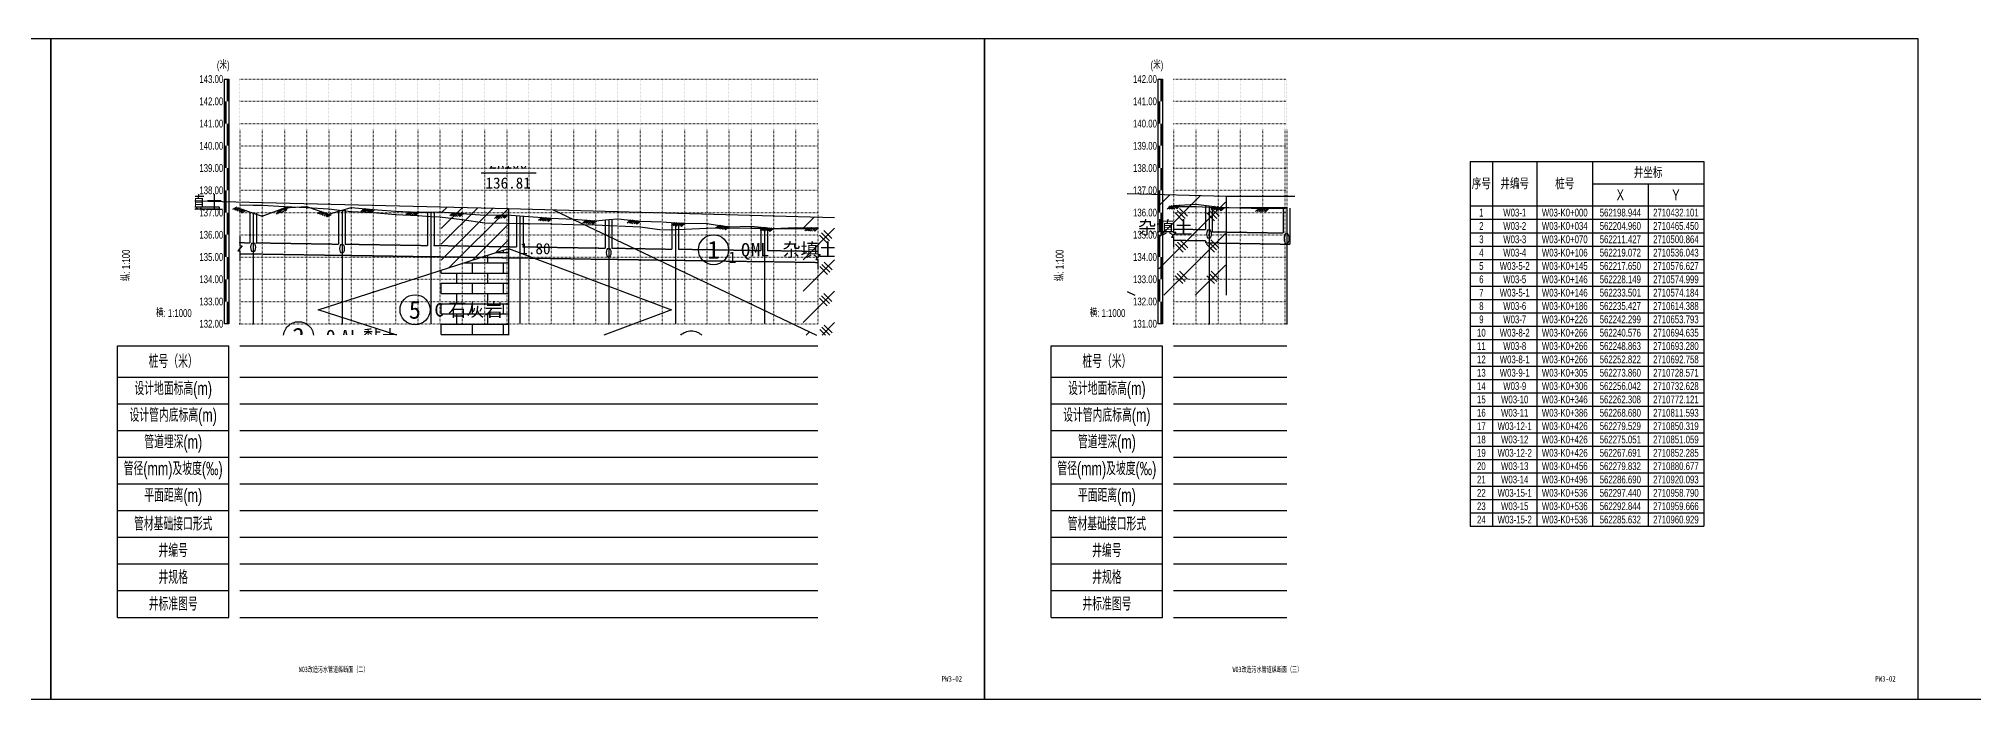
# Model space of a CAD drawing. Extents: x 529262 to 576451, y 2694391 to 2717535.
# Drawn here: x 571866 to 572736, y 2711447 to 2711744 of the extents above; entities that cross this region are included whole.
import ezdxf
from ezdxf.enums import TextEntityAlignment as Align
from ezdxf.xclip import XClip

# ---------------------------------------------------------------- set-up
doc = ezdxf.new("R2010")
doc.units = 0
doc.header["$XCLIPFRAME"] = 0
doc.linetypes.add('DOT', pattern=[6.35, 0, -6.35])
doc.linetypes.add('sx', pattern=[10, 5, 0, 5, 0])
for name, color, linetype in [('GiCAD_PouMian', 7, 'Continuous'), ('GICAD_QUYANG', 7, 'Continuous'), ('GPSCOMMON', 7, 'Continuous'), ('P-说明', 7, 'Continuous'), ('PP-COM', 7, 'Continuous'), ('图框线', 7, 'Continuous'), ('地质-原位曲线', 7, 'Continuous'), ('地质-地层符号', 3, 'Continuous'), ('地质-地层线', 7, 'Continuous'), ('地质-地面线', 7, 'Continuous'), ('地质-填充花纹', 4, 'Continuous'), ('地质-文字', 7, 'Continuous'), ('地质-标贯', 7, 'Continuous'), ('地质-钻孔', 7, 'Continuous'), ('纵断_分栏线', 5, 'Continuous'), ('纵断_地面线', 3, 'Continuous'), ('纵断_标注', 2, 'Continuous'), ('纵断_标注_支管', 2, 'Continuous'), ('纵断_表头', 2, 'Continuous'), ('纵断_设计线', 1, 'Continuous'), ('纵断_高程网格', 8, 'DOT')]:
    doc.layers.add(name, color=color, linetype=linetype)
doc.layers.add('纵断污水井', color=7, linetype='Continuous', lineweight=60)
doc.layers.add('纵断污水管', color=224, linetype='Continuous', lineweight=60)
doc.styles.add('JieTuHzTxt', font='smsim.shx', dxfattribs={"width": 0.7, "bigfont": 'smfs.shx'})
doc.styles.add('LZ_FONTS_FS', font='', dxfattribs={"width": 0.7})
doc.styles.add('SEMDI', font='smsim.shx', dxfattribs={"width": 0.75, "bigfont": 'smfs.shx'})
doc.styles.add('SMEDI', font='smsim.shx', dxfattribs={"width": 0.75, "height": 3.5, "bigfont": 'smfs.shx'})
doc.styles.add('地层编号', font='', dxfattribs={"width": 0.7, "height": 4})
doc.styles.add('宋体', font='', dxfattribs={"width": 0.75})
doc.styles.add('层底标注', font='', dxfattribs={"width": 0.7, "height": 2.5})
doc.styles.add('岩土名称', font='', dxfattribs={"width": 0.7, "height": 3})
doc.styles.add('时代', font='', dxfattribs={"width": 0.7, "height": 3})
doc.styles.add('标贯动探', font='', dxfattribs={"width": 0.7, "height": 2.5})
doc.styles.add('钻孔标注', font='', dxfattribs={"width": 0.7, "height": 2.5})
doc.styles.get('LZ_FONTS_FS').set_extended_font_data('FangSong_GB2312')
doc.styles.get('地层编号').set_extended_font_data('FangSong_GB2312')
doc.styles.get('宋体').set_extended_font_data('SimSun')
doc.styles.get('层底标注').set_extended_font_data('FangSong_GB2312')
doc.styles.get('岩土名称').set_extended_font_data('FangSong_GB2312')
doc.styles.get('时代').set_extended_font_data('FangSong_GB2312')
doc.styles.get('标贯动探').set_extended_font_data('FangSong_GB2312')
doc.styles.get('钻孔标注').set_extended_font_data('FangSong_GB2312')
doc.linetypes.add('bzhjcx', pattern='A,0.001,[2,XX1.shx,S=1,R=0,X=1,Y=0],-2', length=2.001)

# ---------------------------------------------------------------- blocks, each defined once
blk = doc.blocks.new('A3WK')
at = {"layer": '图框线'}
blk.add_lwpolyline([(0, 0), (420, 0), (420, 297), (0, 297), (0, 0)], dxfattribs=at)
blk = doc.blocks.new('市政排水（YZ）_zdbt')
at = {"color": 0, "linetype": 'ByBlock', "lineweight": -2}
for p, q in [((-50, 0), (0, 0)), ((-50, -122), (-50, 0)), ((0, -122), (0, 0)), ((-50, -14), (0, -14)), ((-50, -26), (0, -26)), ((-50, -38), (0, -38)), ((-50, -50), (0, -50)), ((-50, -62), (0, -62)), ((-50, -74), (0, -74)), ((-50, -86), (0, -86)), ((-50, -98), (0, -98)), ((-50, -110), (0, -110)), ((-50, -122), (0, -122))]:
    blk.add_line(p, q, dxfattribs=at)
at = {"color": 0, "linetype": 'ByBlock', "lineweight": -2, "char_height": 6, "attachment_point": 5, "style": 'JieTuHzTxt'}
for s, insert in [('桩号（米）', (-25, -7)), ('设计地面标高(m)', (-25, -20)), ('设计管内底标高(m)', (-25, -32)), ('管道埋深(m)', (-25, -44)), ('管径(mm)及坡度(‰)', (-25, -56)), ('平面距离(m)', (-25, -68)), ('管材基础接口形式', (-25, -80)), ('井编号', (-25, -92)), ('井规格', (-25, -104)), ('井标准图号', (-25, -116))]:
    blk.add_mtext(s, dxfattribs=dict(at, insert=insert))
blk = doc.blocks.new('VSDesignLineBlock')
at = {"color": 0, "linetype": 'Continuous'}
for p, q in [((-1.5, 0), (-3, -1.5)), ((-0.75, 0), (-2.25, -1.5)), ((0, 0), (-1.5, -1.5)), ((0, 0), (1.5, -1.5)), ((1.5, 0), (0.75, -0.75)), ((2.25, 0), (1.12, -1.12)), ((3, 0), (1.5, -1.5)), ((-0.98, -0.98), (-0.46, -1.5)), ((-0.5, -0.5), (0.5, -1.5))]:
    blk.add_line(p, q, dxfattribs=at)
blk = doc.blocks.new('*T140')
at = {"color": 0, "linetype": 'ByBlock', "lineweight": -2, "transparency": 16777216}
for p, q in [((0, 0), (105, 0)), ((0, 0), (0, -164)), ((10, 0), (10, -164)), ((30, 0), (30, -164)), ((55, 0), (55, -164)), ((105, 0), (105, -164)), ((55, -10), (105, -10)), ((80, -10), (80, -164)), ((0, -20), (105, -20)), ((0, -26), (105, -26)), ((0, -32), (105, -32)), ((0, -38), (105, -38)), ((0, -44), (105, -44)), ((0, -50), (105, -50)), ((0, -56), (105, -56)), ((0, -62), (105, -62)), ((0, -68), (105, -68)), ((0, -74), (105, -74)), ((0, -80), (105, -80)), ((0, -86), (105, -86)), ((0, -92), (105, -92)), ((0, -98), (105, -98)), ((0, -104), (105, -104)), ((0, -110), (105, -110)), ((0, -116), (105, -116)), ((0, -122), (105, -122)), ((0, -128), (105, -128)), ((0, -134), (105, -134)), ((0, -140), (105, -140)), ((0, -146), (105, -146)), ((0, -152), (105, -152)), ((0, -158), (105, -158)), ((0, -164), (105, -164))]:
    blk.add_line(p, q, dxfattribs=at)
at = {"color": 0, "transparency": 16777216, "attachment_point": 5}
for s, insert, char_height, width, style in [('序号', (5, -10), 5, 9.98, 'SMEDI'), ('井编号', (20, -10), 5, 19.98, 'SMEDI'), ('桩号', (42.5, -10), 5, 24.98, 'SMEDI'), ('井坐标', (80, -5), 5, 49.98, 'SMEDI'), ('X', (67.5, -15), 5, 24.98, 'SMEDI'), ('Y', (92.5, -15), 5, 24.98, 'SMEDI'), ('1', (5, -23), 3.5, 9.98, 'SEMDI'), ('W03-1', (20, -23), 3.5, 19.98, 'SEMDI'), ('W03-K0+000', (42.5, -23), 3.5, 24.98, 'SEMDI'), ('562198.944', (67.5, -23), 3.5, 24.98, 'SEMDI'), ('2710432.101', (92.5, -23), 3.5, 24.98, 'SEMDI'), ('3', (5, -35), 3.5, 9.98, 'SEMDI'), ('2', (5, -29), 3.5, 9.98, 'SEMDI'), ('W03-2', (20, -29), 3.5, 19.98, 'SEMDI'), ('W03-3', (20, -35), 3.5, 19.98, 'SEMDI'), ('W03-K0+034', (42.5, -29), 3.5, 24.98, 'SEMDI'), ('W03-K0+070', (42.5, -35), 3.5, 24.98, 'SEMDI'), ('562204.960', (67.5, -29), 3.5, 24.98, 'SEMDI'), ('562211.427', (67.5, -35), 3.5, 24.98, 'SEMDI'), ('2710465.450', (92.5, -29), 3.5, 24.98, 'SEMDI'), ('2710500.864', (92.5, -35), 3.5, 24.98, 'SEMDI'), ('4', (5, -41), 3.5, 9.98, 'SEMDI'), ('W03-4', (20, -41), 3.5, 19.98, 'SEMDI'), ('W03-K0+106', (42.5, -41), 3.5, 24.98, 'SEMDI'), ('562219.072', (67.5, -41), 3.5, 24.98, 'SEMDI'), ('2710536.043', (92.5, -41), 3.5, 24.98, 'SEMDI'), ('5', (5, -47), 3.5, 9.98, 'SEMDI'), ('6', (5, -53), 3.5, 9.98, 'SEMDI'), ('W03-5-2', (20, -47), 3.5, 19.98, 'SEMDI'), ('W03-5', (20, -53), 3.5, 19.98, 'SEMDI'), ('W03-K0+145', (42.5, -47), 3.5, 24.98, 'SEMDI'), ('W03-K0+146', (42.5, -53), 3.5, 24.98, 'SEMDI'), ('562217.650', (67.5, -47), 3.5, 24.98, 'SEMDI'), ('562228.149', (67.5, -53), 3.5, 24.98, 'SEMDI'), ('2710576.627', (92.5, -47), 3.5, 24.98, 'SEMDI'), ('2710574.999', (92.5, -53), 3.5, 24.98, 'SEMDI'), ('7', (5, -59), 3.5, 9.98, 'SEMDI'), ('W03-5-1', (20, -59), 3.5, 19.98, 'SEMDI'), ('W03-K0+146', (42.5, -59), 3.5, 24.98, 'SEMDI'), ('562233.501', (67.5, -59), 3.5, 24.98, 'SEMDI'), ('2710574.184', (92.5, -59), 3.5, 24.98, 'SEMDI'), ('8', (5, -65), 3.5, 9.98, 'SEMDI'), ('9', (5, -71), 3.5, 9.98, 'SEMDI'), ('W03-6', (20, -65), 3.5, 19.98, 'SEMDI'), ('W03-7', (20, -71), 3.5, 19.98, 'SEMDI'), ('W03-K0+186', (42.5, -65), 3.5, 24.98, 'SEMDI'), ('W03-K0+226', (42.5, -71), 3.5, 24.98, 'SEMDI'), ('562235.427', (67.5, -65), 3.5, 24.98, 'SEMDI'), ('562242.299', (67.5, -71), 3.5, 24.98, 'SEMDI'), ('2710614.388', (92.5, -65), 3.5, 24.98, 'SEMDI'), ('2710653.793', (92.5, -71), 3.5, 24.98, 'SEMDI'), ('10', (5, -77), 3.5, 9.98, 'SEMDI'), ('W03-8-2', (20, -77), 3.5, 19.98, 'SEMDI'), ('W03-K0+266', (42.5, -77), 3.5, 24.98, 'SEMDI'), ('562240.576', (67.5, -77), 3.5, 24.98, 'SEMDI'), ('2710694.635', (92.5, -77), 3.5, 24.98, 'SEMDI'), ('11', (5, -83), 3.5, 9.98, 'SEMDI'), ('W03-8', (20, -83), 3.5, 19.98, 'SEMDI'), ('W03-K0+266', (42.5, -83), 3.5, 24.98, 'SEMDI'), ('562248.863', (67.5, -83), 3.5, 24.98, 'SEMDI'), ('2710693.280', (92.5, -83), 3.5, 24.98, 'SEMDI'), ('12', (5, -89), 3.5, 9.98, 'SEMDI'), ('13', (5, -95), 3.5, 9.98, 'SEMDI'), ('W03-8-1', (20, -89), 3.5, 19.98, 'SEMDI'), ('W03-9-1', (20, -95), 3.5, 19.98, 'SEMDI'), ('W03-K0+266', (42.5, -89), 3.5, 24.98, 'SEMDI'), ('W03-K0+305', (42.5, -95), 3.5, 24.98, 'SEMDI'), ('562252.822', (67.5, -89), 3.5, 24.98, 'SEMDI'), ('562273.860', (67.5, -95), 3.5, 24.98, 'SEMDI'), ('2710692.758', (92.5, -89), 3.5, 24.98, 'SEMDI'), ('2710728.571', (92.5, -95), 3.5, 24.98, 'SEMDI'), ('14', (5, -101), 3.5, 9.98, 'SEMDI'), ('W03-9', (20, -101), 3.5, 19.98, 'SEMDI'), ('W03-K0+306', (42.5, -101), 3.5, 24.98, 'SEMDI'), ('562256.042', (67.5, -101), 3.5, 24.98, 'SEMDI'), ('2710732.628', (92.5, -101), 3.5, 24.98, 'SEMDI'), ('15', (5, -107), 3.5, 9.98, 'SEMDI'), ('16', (5, -113), 3.5, 9.98, 'SEMDI'), ('W03-10', (20, -107), 3.5, 19.98, 'SEMDI'), ('W03-11', (20, -113), 3.5, 19.98, 'SEMDI'), ('W03-K0+346', (42.5, -107), 3.5, 24.98, 'SEMDI'), ('W03-K0+386', (42.5, -113), 3.5, 24.98, 'SEMDI'), ('562262.308', (67.5, -107), 3.5, 24.98, 'SEMDI'), ('562268.680', (67.5, -113), 3.5, 24.98, 'SEMDI'), ('2710772.121', (92.5, -107), 3.5, 24.98, 'SEMDI'), ('2710811.593', (92.5, -113), 3.5, 24.98, 'SEMDI'), ('17', (5, -119), 3.5, 9.98, 'SEMDI'), ('W03-12-1', (20, -119), 3.5, 19.98, 'SEMDI'), ('W03-K0+426', (42.5, -119), 3.5, 24.98, 'SEMDI'), ('562279.529', (67.5, -119), 3.5, 24.98, 'SEMDI'), ('2710850.319', (92.5, -119), 3.5, 24.98, 'SEMDI'), ('18', (5, -125), 3.5, 9.98, 'SEMDI'), ('19', (5, -131), 3.5, 9.98, 'SEMDI'), ('W03-12-2', (20, -131), 3.5, 19.98, 'SEMDI'), ('W03-12', (20, -125), 3.5, 19.98, 'SEMDI'), ('W03-K0+426', (42.5, -125), 3.5, 24.98, 'SEMDI'), ('W03-K0+426', (42.5, -131), 3.5, 24.98, 'SEMDI'), ('562275.051', (67.5, -125), 3.5, 24.98, 'SEMDI'), ('562267.691', (67.5, -131), 3.5, 24.98, 'SEMDI'), ('2710851.059', (92.5, -125), 3.5, 24.98, 'SEMDI'), ('2710852.285', (92.5, -131), 3.5, 24.98, 'SEMDI'), ('20', (5, -137), 3.5, 9.98, 'SEMDI'), ('W03-13', (20, -137), 3.5, 19.98, 'SEMDI'), ('W03-K0+456', (42.5, -137), 3.5, 24.98, 'SEMDI'), ('562279.832', (67.5, -137), 3.5, 24.98, 'SEMDI'), ('2710880.677', (92.5, -137), 3.5, 24.98, 'SEMDI'), ('21', (5, -143), 3.5, 9.98, 'SEMDI'), ('22', (5, -149), 3.5, 9.98, 'SEMDI'), ('W03-15-1', (20, -149), 3.5, 19.98, 'SEMDI'), ('W03-14', (20, -143), 3.5, 19.98, 'SEMDI'), ('W03-K0+496', (42.5, -143), 3.5, 24.98, 'SEMDI'), ('W03-K0+536', (42.5, -149), 3.5, 24.98, 'SEMDI'), ('562286.690', (67.5, -143), 3.5, 24.98, 'SEMDI'), ('562297.440', (67.5, -149), 3.5, 24.98, 'SEMDI'), ('2710920.093', (92.5, -143), 3.5, 24.98, 'SEMDI'), ('2710958.790', (92.5, -149), 3.5, 24.98, 'SEMDI'), ('23', (5, -155), 3.5, 9.98, 'SEMDI'), ('W03-15', (20, -155), 3.5, 19.98, 'SEMDI'), ('W03-K0+536', (42.5, -155), 3.5, 24.98, 'SEMDI'), ('562292.844', (67.5, -155), 3.5, 24.98, 'SEMDI'), ('2710959.666', (92.5, -155), 3.5, 24.98, 'SEMDI'), ('24', (5, -161), 3.5, 9.98, 'SEMDI'), ('W03-15-2', (20, -161), 3.5, 19.98, 'SEMDI'), ('W03-K0+536', (42.5, -161), 3.5, 24.98, 'SEMDI'), ('562285.632', (67.5, -161), 3.5, 24.98, 'SEMDI'), ('2710960.929', (92.5, -161), 3.5, 24.98, 'SEMDI')]:
    blk.add_mtext(s, dxfattribs=dict(at, insert=insert, char_height=char_height, width=width, style=style))
blk = doc.blocks.new('A$C00E707AA')
at = {"layer": 'GiCAD_PouMian'}
h = blk.add_hatch(color=8, dxfattribs=at)
edge = h.paths.add_edge_path()
edge.add_arc((91.22, -30.45), 1, 0, 360)
at = {"layer": 'GICAD_QUYANG', "color": 8}
blk.add_circle((91.22, -30.45), 1, dxfattribs=at)
at = {"layer": '地质-原位曲线', "color": 8, "linetype": 'Continuous'}
for p, q in [((95.37, -7.7), (125.37, -7.7)), ((125.37, -8.2), (115.37, -8.2)), ((115.37, -8.2), (115.37, -8.7)), ((115.37, -8.7), (115.37, -9.2)), ((125.37, -7.7), (125.37, -8.2)), ((115.37, -9.2), (95.37, -9.2))]:
    blk.add_line(p, q, dxfattribs=at)
at = {"layer": '地质-地层符号', "color": 8, "linetype": 'Continuous'}
for centre in [(98.53, -6.77), (47.99, -11.97), (236.52, -17.34), (169.39, -30.84), (143.2, -36.89), (231.51, -38.95), (47.99, -43.22), (231.51, -60.83), (47.99, -72.85), (143.2, -71.89)]:
    blk.add_ellipse(centre, major_axis=(0, 3.38), ratio=1, dxfattribs=at)
at = {"layer": '地质-地层线', "color": 8}
for p, q in [((95.22, -9.7), (101.08, -5.85)), ((200.46, -8.36), (271.82, -42.32)), ((0, -32.5), (95.22, -9.7)), ((-20, -32.5), (0, -32.5)), ((271.82, -42.32), (291.82, -42.32))]:
    blk.add_line(p, q, dxfattribs=at)
at = {"layer": '地质-地层线', "color": 8, "linetype": 'bzhjcx'}
for p, q in [((147.58, -30.84), (190.42, -17.09)), ((190.42, -17.09), (227.05, -30.84)), ((190.42, -44.59), (147.58, -30.84)), ((227.05, -30.84), (190.42, -44.59)), ((190.42, -63.09), (271.82, -46.82)), ((271.82, -46.82), (291.82, -46.82)), ((-20, -60), (0, -60)), ((0, -60), (95.22, -70.7)), ((95.22, -70.7), (190.42, -63.09))]:
    blk.add_line(p, q, dxfattribs=at)
at = {"layer": '地质-地面线', "color": 8, "linetype": 'Continuous'}
for p, q in [((-20, 0), (0, 0)), ((0, 0), (95.22, -5.7)), ((95.22, -5.7), (190.42, -8.09)), ((190.42, -8.09), (271.82, -10.32)), ((271.82, -10.32), (291.82, -10.32))]:
    blk.add_line(p, q, dxfattribs=at)
at = {"layer": '地质-填充花纹', "color": 8, "linetype": 'Continuous'}
for p, q in [((-15.15, -1.48), (-13.67, 0)), ((-13.09, -1.17), (-14.26, 0)), ((-6.59, -1.67), (-8.26, 0)), ((-5.59, -0.67), (-6.26, 0)), ((-0.15, -0.97), (-1.12, 0)), ((-15.15, -8.55), (-6.6, 0)), ((-13.59, -1.67), (-15.15, -0.11)), ((-15.15, -15.62), (-0.15, -0.62)), ((-12.59, -0.67), (-13.26, 0)), ((-6.09, -1.17), (-7.26, 0)), ((-13.66, -8.74), (-15.15, -7.25)), ((-15.15, -22.7), (-0.15, -7.7)), ((-13.16, -8.24), (-14.93, -6.47)), ((-12.66, -7.74), (-14.43, -5.97)), ((-6.52, -8.74), (-8.29, -6.97)), ((-6.02, -8.24), (-7.79, -6.47)), ((-5.52, -7.74), (-7.29, -5.97)), ((-0.15, -8.11), (-1.29, -6.97)), ((-0.15, -7.11), (-0.79, -6.47)), ((-0.15, -6.11), (-0.29, -5.97)), ((80.07, -5.26), (80.51, -4.82)), ((80.07, -12.33), (87.18, -5.22)), ((85.33, -8.74), (83.57, -6.97)), ((85.83, -8.24), (84.07, -6.47)), ((86.33, -7.74), (84.57, -5.97)), ((88.05, -11.42), (93.85, -5.62)), ((92.48, -8.74), (90.71, -6.97)), ((92.98, -8.24), (91.21, -6.47)), ((93.48, -7.74), (91.71, -5.97)), ((175.27, -9.05), (176.58, -7.74)), ((175.27, -12.58), (180.03, -7.82)), ((175.27, -16.12), (183.48, -7.91)), ((175.27, -19.66), (186.93, -8)), ((177.1, -21.36), (190.27, -8.19)), ((-12.59, -14.81), (-14.36, -13.05)), ((-5.59, -14.81), (-7.36, -13.05)), ((-0.15, -13.11), (-0.22, -13.05)), ((80.07, -22.94), (92.7, -10.3)), ((80.07, -19.4), (88.05, -11.42)), ((80.07, -26.47), (95.07, -11.47)), ((80.07, -15.86), (83.4, -12.53)), ((182.31, -19.69), (190.27, -11.73)), ((256.67, -12.5), (259.2, -9.97)), ((256.67, -19.58), (266.08, -10.16)), ((256.67, -26.65), (271.67, -11.65)), ((263.11, -14.81), (261.34, -13.05)), ((270.25, -14.81), (268.49, -13.05)), ((-13.59, -15.81), (-15.15, -14.25)), ((-15.15, -29.77), (-0.15, -14.77)), ((-13.09, -15.31), (-14.86, -13.55)), ((-6.59, -15.81), (-8.36, -14.05)), ((-6.09, -15.31), (-7.86, -13.55)), ((-0.15, -15.11), (-1.22, -14.05)), ((-0.15, -14.11), (-0.72, -13.55)), ((80.07, -30.01), (95.07, -15.01)), ((187.52, -18.02), (190.27, -15.26)), ((262.11, -15.81), (260.34, -14.05)), ((262.61, -15.31), (260.84, -13.55)), ((269.25, -15.81), (267.49, -14.05)), ((269.75, -15.31), (267.99, -13.55)), ((-13.66, -22.88), (-15.15, -21.4)), ((-13.16, -22.38), (-14.93, -20.62)), ((-12.66, -21.88), (-14.43, -20.12)), ((-6.52, -22.88), (-8.29, -21.12)), ((-6.02, -22.38), (-7.79, -20.62)), ((-5.52, -21.88), (-7.29, -20.12)), ((-0.15, -22.25), (-1.29, -21.12)), ((-0.15, -21.25), (-0.79, -20.62)), ((-0.15, -20.25), (-0.29, -20.12)), ((80.07, -33.54), (95.07, -18.54)), ((180.47, -20.28), (190.27, -20.28)), ((182.28, -22.58), (182.28, -20.28)), ((185.78, -20.28), (185.78, -18.57)), ((187.63, -17.98), (190.27, -17.98)), ((189.28, -17.98), (189.28, -17.45)), ((189.28, -22.58), (189.28, -20.28)), ((256.67, -33.72), (271.67, -18.72)), ((262.18, -22.88), (260.41, -21.12)), ((262.68, -22.38), (260.91, -20.62)), ((263.18, -21.88), (261.41, -20.12)), ((269.18, -22.88), (267.41, -21.12)), ((269.68, -22.38), (267.91, -20.62)), ((270.18, -21.88), (268.41, -20.12)), ((-10.81, -32.5), (-0.15, -21.84)), ((80.07, -37.08), (95.07, -22.08)), ((80.07, -40.61), (95.07, -25.61)), ((175.27, -22.58), (190.27, -22.58)), ((175.27, -24.88), (190.27, -24.88)), ((175.28, -22.58), (175.28, -21.94)), ((175.28, -27.18), (175.28, -24.88)), ((178.78, -24.88), (178.78, -22.58)), ((182.28, -27.18), (182.28, -24.88)), ((185.78, -24.88), (185.78, -22.58)), ((189.28, -27.18), (189.28, -24.88)), ((260.52, -36.94), (271.67, -25.79)), ((-13.59, -29.96), (-15.15, -28.4)), ((-13.09, -29.46), (-14.86, -27.69)), ((-12.59, -28.96), (-14.36, -27.19)), ((-6.59, -29.96), (-8.36, -28.19)), ((-6.09, -29.46), (-7.86, -27.69)), ((-5.59, -28.96), (-7.36, -27.19)), ((-3.74, -32.5), (-0.15, -28.91)), ((-0.15, -29.25), (-1.22, -28.19)), ((-0.15, -28.25), (-0.72, -27.69)), ((-0.15, -27.25), (-0.22, -27.19)), ((80.07, -44.15), (95.07, -29.15)), ((175.27, -27.18), (190.27, -27.18)), ((175.27, -29.48), (190.27, -29.48)), ((175.28, -31.78), (175.28, -29.48)), ((178.78, -29.48), (178.78, -27.18)), ((182.28, -31.78), (182.28, -29.48)), ((185.78, -29.48), (185.78, -27.18)), ((189.28, -31.78), (189.28, -29.48)), ((262.11, -29.96), (260.34, -28.19)), ((262.61, -29.46), (260.84, -27.69)), ((263.11, -28.96), (261.34, -27.19)), ((269.25, -29.96), (267.49, -28.19)), ((269.75, -29.46), (267.99, -27.69)), ((270.25, -28.96), (268.49, -27.19)), ((-15.15, -33.3), (-14.35, -32.5)), ((-15.15, -36.84), (-10.81, -32.5)), ((-15.15, -40.37), (-7.28, -32.5)), ((-15.15, -43.91), (-3.74, -32.5)), ((-15.15, -47.44), (-0.21, -32.5)), ((80.07, -47.68), (95.07, -32.68)), ((175.27, -31.78), (190.27, -31.78)), ((175.27, -34.08), (190.27, -34.08)), ((175.28, -36.38), (175.28, -34.08)), ((178.78, -34.08), (178.78, -31.78)), ((182.28, -36.38), (182.28, -34.08)), ((185.78, -34.08), (185.78, -31.78)), ((189.28, -36.38), (189.28, -34.08)), ((262.68, -36.53), (260.91, -34.76)), ((263.18, -36.03), (261.41, -34.26)), ((265.31, -39.22), (271.67, -32.86)), ((269.68, -36.53), (267.91, -34.76)), ((270.18, -36.03), (268.41, -34.26)), ((-15.15, -50.98), (-0.15, -35.98)), ((80.07, -51.22), (95.07, -36.22)), ((175.27, -36.38), (190.27, -36.38)), ((175.27, -38.68), (190.27, -38.68)), ((175.28, -39.73), (175.28, -38.68)), ((178.78, -38.68), (178.78, -36.38)), ((182.28, -40.98), (182.28, -38.68)), ((185.78, -38.68), (185.78, -36.38)), ((189.28, -40.98), (189.28, -38.68)), ((256.67, -37.25), (258.12, -35.8)), ((256.67, -40.79), (260.52, -36.94)), ((256.67, -44.32), (262.91, -38.08)), ((262.18, -37.03), (260.41, -35.26)), ((269.18, -37.03), (267.41, -35.26)), ((-15.15, -54.51), (-0.15, -39.51)), ((-15.15, -58.05), (-0.15, -43.05)), ((80.07, -54.76), (95.07, -39.76)), ((80.07, -58.29), (95.07, -43.29)), ((175.27, -40.87), (176.14, -40)), ((175.27, -44.4), (178.82, -40.86)), ((175.27, -47.94), (181.49, -41.72)), ((175.27, -51.48), (184.17, -42.58)), ((175.27, -55.01), (186.85, -43.44)), ((179.19, -40.98), (190.27, -40.98)), ((185.78, -43.1), (185.78, -40.98)), ((186.36, -43.28), (190.27, -43.28)), ((189.28, -44.22), (189.28, -43.28)), ((256.67, -47.86), (265.31, -39.22)), ((258.6, -49.46), (267.7, -40.36)), ((263.02, -48.58), (270.1, -41.5)), ((267.44, -47.7), (271.67, -43.47)), ((270.1, -41.5), (271.67, -39.93)), ((-13.56, -60), (-0.15, -46.59)), ((80.07, -61.83), (95.07, -46.83)), ((175.27, -58.55), (189.52, -44.3)), ((175.27, -62.08), (190.27, -47.08)), ((269.78, -47.88), (269.78, -47.23)), ((-10.03, -60), (-0.15, -50.12)), ((80.07, -65.36), (95.07, -50.36)), ((176.71, -64.18), (190.27, -50.62)), ((256.67, -50.18), (271.67, -50.18)), ((259.28, -50.18), (259.28, -49.33)), ((262.78, -52.48), (262.78, -50.18)), ((266.28, -50.18), (266.28, -47.93)), ((266.51, -47.88), (271.67, -47.88)), ((269.78, -52.48), (269.78, -50.18)), ((-6.49, -60), (-0.15, -53.66)), ((80.07, -68.9), (95.07, -53.9)), ((180.55, -63.87), (190.27, -54.15)), ((256.67, -52.48), (271.67, -52.48)), ((256.67, -54.78), (271.67, -54.78)), ((259.28, -54.78), (259.28, -52.48)), ((262.78, -57.08), (262.78, -54.78)), ((266.28, -54.78), (266.28, -52.48)), ((269.78, -57.08), (269.78, -54.78)), ((-10.22, -61.68), (-10.22, -60)), ((-3.22, -61.68), (-3.22, -60)), ((-2.96, -60), (-0.15, -57.19)), ((83.16, -69.34), (95.07, -57.43)), ((184.39, -63.57), (190.27, -57.69)), ((256.67, -57.08), (271.67, -57.08)), ((256.67, -59.38), (271.67, -59.38)), ((259.28, -59.38), (259.28, -57.08)), ((262.78, -60.32), (262.78, -59.38)), ((266.28, -59.38), (266.28, -57.08)), ((269.78, -60.32), (269.78, -59.38)), ((-15.15, -61.68), (-0.15, -61.68)), ((-15.15, -63.98), (-0.15, -63.98)), ((-13.72, -63.98), (-13.72, -61.68)), ((-10.22, -66.28), (-10.22, -63.98)), ((-6.72, -63.98), (-6.72, -61.68)), ((-3.22, -66.28), (-3.22, -63.98)), ((86.34, -69.7), (95.07, -60.97)), ((89.51, -70.06), (95.07, -64.5)), ((178.78, -66.28), (178.78, -64.02)), ((179.23, -63.98), (190.27, -63.98)), ((182.28, -63.98), (182.28, -63.74)), ((185.78, -66.28), (185.78, -63.98)), ((188.24, -63.26), (190.27, -61.22)), ((189.28, -63.98), (189.28, -63.18)), ((-15.15, -66.28), (-0.15, -66.28)), ((-15.15, -68.58), (-0.15, -68.58)), ((-13.72, -68.58), (-13.72, -66.28)), ((-10.22, -70.88), (-10.22, -68.58)), ((-6.72, -68.58), (-6.72, -66.28)), ((-3.22, -70.88), (-3.22, -68.58)), ((80.78, -70.88), (80.78, -69.08)), ((92.69, -70.42), (95.07, -68.04)), ((175.27, -66.28), (190.27, -66.28)), ((175.27, -68.58), (190.27, -68.58)), ((175.28, -68.58), (175.28, -66.28)), ((178.78, -70.88), (178.78, -68.58)), ((182.28, -68.58), (182.28, -66.28)), ((185.78, -70.88), (185.78, -68.58)), ((189.28, -68.58), (189.28, -66.28)), ((-15.15, -70.88), (-0.15, -70.88)), ((-15.15, -73.18), (-0.15, -73.18)), ((-13.72, -73.18), (-13.72, -70.88)), ((-10.22, -75.48), (-10.22, -73.18)), ((-6.72, -73.18), (-6.72, -70.88)), ((-3.22, -75.48), (-3.22, -73.18)), ((80.07, -70.88), (95.07, -70.88)), ((80.07, -73.18), (95.07, -73.18)), ((80.78, -75.48), (80.78, -73.18)), ((84.28, -73.18), (84.28, -70.88)), ((87.78, -70.88), (87.78, -69.86)), ((87.78, -75.48), (87.78, -73.18)), ((91.28, -73.18), (91.28, -70.88)), ((94.78, -70.88), (94.78, -70.65)), ((94.78, -75.48), (94.78, -73.18)), ((175.27, -70.88), (190.27, -70.88)), ((175.28, -73.09), (175.28, -70.88)), ((182.28, -73.09), (182.28, -70.88)), ((189.28, -73.09), (189.28, -70.88)), ((-15.15, -75.48), (-0.15, -75.48)), ((-15.15, -77.78), (-0.15, -77.78)), ((-13.72, -77.78), (-13.72, -75.48)), ((-10.22, -80), (-10.22, -77.78)), ((-6.72, -77.78), (-6.72, -75.48)), ((-3.22, -80), (-3.22, -77.78)), ((80.07, -75.48), (95.07, -75.48)), ((80.07, -77.78), (95.07, -77.78)), ((80.78, -80.08), (80.78, -77.78)), ((84.28, -77.78), (84.28, -75.48)), ((87.78, -80.08), (87.78, -77.78)), ((91.28, -77.78), (91.28, -75.48)), ((94.78, -80.08), (94.78, -77.78)), ((80.07, -80.08), (95.07, -80.08)), ((84.28, -80.62), (84.28, -80.08)), ((91.28, -80.67), (91.28, -80.08))]:
    blk.add_line(p, q, dxfattribs=at)
at = {"layer": '地质-钻孔', "color": 8, "linetype": 'Continuous'}
for p, q in [((-6.19, 8), (6.19, 8)), ((89.03, 2.3), (101.41, 2.3)), ((184.23, -0.08), (196.61, -0.08)), ((265.63, -2.32), (278.01, -2.32)), ((270.32, -60.32), (273.32, -60.32)), ((188.92, -73.09), (191.92, -73.09)), ((-1.5, -80), (1.5, -80)), ((93.72, -80.7), (96.72, -80.7))]:
    blk.add_line(p, q, dxfattribs=at)
at = {"layer": '地质-钻孔', "color": 8, "linetype": 'sx'}
for p, q in [((0, 0), (0, -80)), ((95.22, -5.7), (95.22, -80.7)), ((190.42, -8.09), (190.42, -73.09)), ((271.82, -10.32), (271.82, -60.32))]:
    blk.add_line(p, q, dxfattribs=at)
at = {"layer": 'GICAD_QUYANG', "color": 8, "linetype": 'Continuous', "style": 'LZ_FONTS_FS', "width": 0.7}
blk.add_text('4.95', height=2, dxfattribs=at).set_placement((85.34, -31.45))
at = {"layer": '地质-地层符号', "color": 8, "linetype": 'Continuous'}
for s, height, style, p in [('1', 4, '地层编号', (97.15, -8.77)), ('1', 2.6, '地层编号', (101.92, -9.77)), ('Q', 3, '时代', (104.71, -8.27)), ('ML', 3, '时代', (106.99, -8.27)), ('杂填土', 3, '岩土名称', (114.02, -8.27)), ('1', 4, '地层编号', (46.61, -13.97)), ('1', 2.6, '地层编号', (51.38, -14.97)), ('Q', 3, '时代', (54.18, -13.47)), ('ML', 3, '时代', (56.45, -13.47)), ('杂填土', 3, '岩土名称', (63.48, -13.47)), ('1', 4, '地层编号', (235.14, -19.34)), ('Q', 3, '时代', (242.71, -18.84)), ('ML', 3, '时代', (244.98, -18.84)), ('杂填土', 3, '岩土名称', (252.01, -18.84)), ('1', 2.6, '地层编号', (239.91, -20.34)), ('5', 4, '地层编号', (168, -32.84)), ('C', 3, '时代', (173.77, -32.34)), ('石灰岩', 3, '岩土名称', (176.85, -32.34)), ('2', 4, '地层编号', (141.82, -38.89)), ('1', 2.6, '地层编号', (146.59, -39.89)), ('Q', 3, '时代', (149.39, -38.39)), ('AL', 3, '时代', (152.66, -38.39)), ('黏土', 3, '岩土名称', (157.65, -38.39)), ('2', 4, '地层编号', (230.12, -40.95)), ('Q', 3, '时代', (237.69, -40.45)), ('AL', 3, '时代', (240.96, -40.45)), ('黏土', 3, '岩土名称', (245.95, -40.45)), ('2', 4, '地层编号', (46.61, -45.22)), ('Q', 3, '时代', (54.18, -44.72)), ('AL', 3, '时代', (57.45, -44.72)), ('黏土', 3, '岩土名称', (62.44, -44.72)), ('1', 2.6, '地层编号', (234.89, -41.95)), ('1', 2.6, '地层编号', (51.38, -46.22)), ('5', 4, '地层编号', (230.12, -62.83)), ('C', 3, '时代', (235.89, -62.33)), ('石灰岩', 3, '岩土名称', (238.96, -62.33)), ('5', 4, '地层编号', (46.61, -74.85)), ('C', 3, '时代', (52.38, -74.35)), ('石灰岩', 3, '岩土名称', (55.45, -74.35)), ('5', 4, '地层编号', (141.82, -73.89)), ('C', 3, '时代', (147.59, -73.39)), ('石灰岩', 3, '岩土名称', (150.66, -73.39))]:
    blk.add_text(s, height=height, dxfattribs=dict(at, style=style)).set_placement(p)
at = {"layer": '地质-地层符号', "color": 8, "linetype": 'Continuous', "style": '时代', "width": 0.8}
for p in [(151.66, -38.89), (56.45, -45.22), (239.96, -40.95)]:
    blk.add_text('4', height=1.8, dxfattribs=at).set_placement(p)
at = {"layer": '地质-文字', "color": 8, "linetype": 'Continuous', "style": '层底标注'}
for s, p in [('0.80', (97.87, -10.95)), ('1.80', (193.07, -18.34)), ('6.50', (2.65, -33.75)), ('7.30', (193.07, -45.84)), ('6.40', (274.47, -43.57)), ('7.30', (274.47, -48.07)), ('12.00', (2.65, -61.25)), ('10.00', (274.47, -61.57)), ('11.00', (193.07, -64.34)), ('13.00', (97.87, -71.95)), ('13.00', (193.07, -74.34)), ('16.00', (2.65, -81.25)), ('15.00', (97.87, -81.95))]:
    blk.add_text(s, height=2.5, dxfattribs=at).set_placement(p)
at = {"layer": '地质-标贯', "color": 8, "linetype": 'Continuous', "style": '标贯动探'}
for p in [(8.2, -49), (280.02, -46.32)]:
    blk.add_text('N=8', height=2.5, dxfattribs=at).set_placement(p)
at = {"layer": '地质-钻孔', "color": 8, "linetype": 'Continuous', "style": '钻孔标注'}
for s, p in [('ZK108', (-4.32, 9)), ('138.42', (-5.19, 4.5)), ('ZK107', (90.89, 3.3)), ('137.28', (90.03, -1.2)), ('ZK106', (186.1, 0.91)), ('ZK105', (267.5, -1.32)), ('136.81', (185.23, -3.59)), ('136.36', (266.63, -5.82))]:
    blk.add_text(s, height=2.5, dxfattribs=at).set_placement(p)

msp = doc.modelspace()

# ---------------------------------------------------------------- linework, layer by layer
for p in [(572376.269, 2711657.88), (572393.743, 2711656.641), (571956.269, 2711651.78), (571963.74, 2711651.691), (572003.738, 2711651.091), (572043.725, 2711650.491), (572083.708, 2711649.891), (572123.685, 2711649.292), (572153.686, 2711648.842), (572193.694, 2711648.242)]:
    msp.add_point(p)
at = {"layer": 'GPSCOMMON'}
for p in [(571956.269, 2711615.361), (572376.269, 2711615.361)]:
    msp.add_point(p, dxfattribs=at)
at = {"layer": 'PP-COM'}
msp.add_line((571451.269, 2711446.518), (576451.269, 2711446.518), dxfattribs=at)
at = {"layer": '纵断_分栏线'}
for p, q in [((571956.269, 2711605.361), (572216.269, 2711605.361)), ((572376.269, 2711605.361), (572427.15, 2711605.361)), ((571956.269, 2711591.361), (572216.269, 2711591.361)), ((572376.269, 2711591.361), (572427.15, 2711591.361)), ((571956.269, 2711579.361), (572216.269, 2711579.361)), ((572376.269, 2711579.361), (572427.15, 2711579.361)), ((571956.269, 2711567.361), (572216.269, 2711567.361)), ((572376.269, 2711567.361), (572427.15, 2711567.361)), ((571956.269, 2711555.361), (572216.269, 2711555.361)), ((572376.269, 2711555.361), (572427.15, 2711555.361)), ((571956.269, 2711543.361), (572216.269, 2711543.361)), ((572376.269, 2711543.361), (572427.15, 2711543.361)), ((571956.269, 2711531.361), (572216.269, 2711531.361)), ((572376.269, 2711531.361), (572427.15, 2711531.361)), ((571956.269, 2711519.361), (572216.269, 2711519.361)), ((572376.269, 2711519.361), (572427.15, 2711519.361)), ((571956.269, 2711507.361), (572216.269, 2711507.361)), ((572376.269, 2711507.361), (572427.15, 2711507.361)), ((571956.269, 2711495.361), (572216.269, 2711495.361)), ((572376.269, 2711495.361), (572427.15, 2711495.361)), ((571956.269, 2711483.361), (572216.269, 2711483.361)), ((572376.269, 2711483.361), (572427.15, 2711483.361))]:
    msp.add_line(p, q, dxfattribs=at)
at = {"layer": '纵断_地面线'}
for points in [[(571956.269, 2711668.871), (571962.24, 2711668.728), (571966.269, 2711668.631), (571976.269, 2711668.131), (571986.269, 2711667.611), (571996.269, 2711667.041), (572002.238, 2711666.307), (572006.269, 2711665.811), (572016.269, 2711665.331), (572026.269, 2711664.511), (572036.269, 2711663.961), (572042.225, 2711663.627), (572046.269, 2711663.401), (572056.269, 2711662.251), (572066.269, 2711660.681), (572076.269, 2711660.511), (572082.208, 2711660.422), (572086.269, 2711660.361), (572096.269, 2711660.211), (572106.269, 2711660.021), (572116.269, 2711659.881), (572122.185, 2711659.544), (572126.269, 2711659.311), (572136.269, 2711658.871), (572146.269, 2711657.521), (572152.186, 2711657.71), (572156.269, 2711657.841), (572166.269, 2711658.381), (572176.269, 2711658.411), (572186.269, 2711658.321), (572192.194, 2711658.273), (572196.269, 2711658.241), (572206.269, 2711658.151), (572216.269, 2711658.141)], [(572376.269, 2711668.141), (572386.269, 2711668.131), (572392.243, 2711667.772), (572396.269, 2711667.531), (572406.269, 2711667.671), (572416.269, 2711667.711), (572426.269, 2711667.691), (572427.15, 2711667.693)]]:
    msp.add_lwpolyline(points, dxfattribs=at)
at = {"layer": '纵断_标注'}
for p, q in [((571962.24, 2711665.091), (571962.24, 2711615.361)), ((572002.238, 2711666.449), (572002.238, 2711615.361)), ((572042.225, 2711665.579), (572042.225, 2711615.361)), ((572082.208, 2711663.848), (572082.208, 2711615.361)), ((572392.243, 2711668.338), (572392.243, 2711615.361)), ((572427.15, 2711667.461), (572427.15, 2711615.361)), ((572122.185, 2711662.176), (572122.185, 2711615.361)), ((572152.186, 2711660.78), (572152.186, 2711615.361)), ((572192.194, 2711658.606), (572192.194, 2711615.361))]:
    msp.add_line(p, q, dxfattribs=at)
for points in [[(571956.269, 2711654.78), (571956.269, 2711650.38), (571957.269, 2711650.38), (571955.269, 2711648.18), (571956.269, 2711648.18), (571956.269, 2711643.78)], [(572376.269, 2711660.88), (572376.269, 2711656.48), (572377.269, 2711656.48), (572375.269, 2711654.28), (572376.269, 2711654.28), (572376.269, 2711649.88)], [(572216.269, 2711650.88), (572216.269, 2711646.48), (572217.269, 2711646.48), (572215.269, 2711644.28), (572216.269, 2711644.28), (572216.269, 2711639.88)]]:
    msp.add_lwpolyline(points, dxfattribs=at)
for points in [[(571901.269, 2711615.361, 0, 0, 0), (571901.269, 2711640.694, 1, 0, 0), (571901.269, 2711648.694, 0, 0, 0)], [(572321.269, 2711615.361, 0, 0, 0), (572321.269, 2711640.694, 1, 0, 0), (572321.269, 2711648.694, 0, 0, 0)], [(571901.269, 2711615.361, 0, 0, 0), (571926.603, 2711615.361, 1, 0, 0), (571934.603, 2711615.361, 0, 0, 0)], [(572321.269, 2711615.361, 0, 0, 0), (572346.603, 2711615.361, 1, 0, 0), (572354.603, 2711615.361, 0, 0, 0)]]:
    msp.add_lwpolyline(points, format="xyseb", dxfattribs=at)
msp.add_point((572390.743, 2711652.141), dxfattribs=at)
at = {"layer": '纵断_标注_支管'}
for p in [(571962.24, 2711615.361), (571962.24, 2711615.361), (572002.238, 2711615.361), (572122.185, 2711615.361), (572122.185, 2711615.361), (572392.243, 2711615.361), (572392.243, 2711615.361), (572427.15, 2711615.361), (572427.15, 2711615.361)]:
    msp.add_point(p, dxfattribs=at)
at = {"layer": '纵断_表头'}
for points in [[(571951.269, 2711615.361), (571949.269, 2711615.361), (571949.269, 2711725.361), (571951.269, 2711725.361), (571951.269, 2711615.361)], [(572371.269, 2711615.361), (572369.269, 2711615.361), (572369.269, 2711725.361), (572371.269, 2711725.361), (572371.269, 2711615.361)]]:
    msp.add_lwpolyline(points, dxfattribs=at)
at = {"layer": '纵断_表头', "const_width": 1}
for points in [[(571950.769, 2711715.361), (571950.769, 2711725.361)], [(572370.769, 2711715.361), (572370.769, 2711725.361)], [(571949.769, 2711705.361), (571949.769, 2711715.361)], [(572369.769, 2711705.361), (572369.769, 2711715.361)], [(571950.769, 2711695.361), (571950.769, 2711705.361)], [(572370.769, 2711695.361), (572370.769, 2711705.361)], [(571949.769, 2711685.361), (571949.769, 2711695.361)], [(572369.769, 2711685.361), (572369.769, 2711695.361)], [(571950.769, 2711675.361), (571950.769, 2711685.361)], [(572370.769, 2711675.361), (572370.769, 2711685.361)], [(571949.769, 2711665.361), (571949.769, 2711675.361)], [(572369.769, 2711665.361), (572369.769, 2711675.361)], [(571950.769, 2711655.361), (571950.769, 2711665.361)], [(572370.769, 2711655.361), (572370.769, 2711665.361)], [(571949.769, 2711645.361), (571949.769, 2711655.361)], [(572369.769, 2711645.361), (572369.769, 2711655.361)], [(571950.769, 2711635.361), (571950.769, 2711645.361)], [(572370.769, 2711635.361), (572370.769, 2711645.361)], [(571949.769, 2711625.361), (571949.769, 2711635.361)], [(572369.769, 2711625.361), (572369.769, 2711635.361)], [(571950.769, 2711615.361), (571950.769, 2711625.361)], [(572370.769, 2711615.361), (572370.769, 2711625.361)]]:
    msp.add_lwpolyline(points, dxfattribs=at)
at = {"layer": '纵断_设计线'}
for points in [[(571956.269, 2711667.211), (571962.24, 2711665.091), (571966.269, 2711663.661), (571976.269, 2711667.451), (571986.269, 2711668.111), (571996.269, 2711664.641), (572002.238, 2711666.449), (572006.269, 2711667.671), (572016.269, 2711666.701), (572026.269, 2711665.911), (572036.269, 2711665.531), (572042.225, 2711665.579), (572046.269, 2711665.611), (572056.269, 2711664.941), (572066.269, 2711664.121), (572076.269, 2711664.311), (572082.208, 2711663.848), (572086.269, 2711663.531), (572096.269, 2711662.821), (572106.269, 2711662.441), (572116.269, 2711661.561), (572122.185, 2711662.176), (572126.269, 2711662.601), (572136.269, 2711661.501), (572146.269, 2711661.111), (572152.186, 2711660.78), (572156.269, 2711660.551), (572166.269, 2711660.431), (572176.269, 2711658.931), (572186.269, 2711659.181), (572192.194, 2711658.606), (572196.269, 2711658.211), (572206.269, 2711658.661), (572216.269, 2711658.521)], [(572376.269, 2711668.521), (572386.269, 2711669.061), (572392.243, 2711668.338), (572396.269, 2711667.851), (572406.269, 2711667.471), (572416.269, 2711667.191), (572426.269, 2711667.361), (572427.15, 2711667.461)]]:
    msp.add_lwpolyline(points, dxfattribs=at)
at = {"layer": '纵断_高程网格', "ltscale": 0.0787}
for p, q in [((571956.269, 2711725.361), (572216.269, 2711725.361)), ((571956.269, 2711725.361), (571956.269, 2711615.361)), ((571966.269, 2711725.361), (571966.269, 2711615.361)), ((571976.269, 2711725.361), (571976.269, 2711615.361)), ((571986.269, 2711725.361), (571986.269, 2711615.361)), ((571996.269, 2711725.361), (571996.269, 2711615.361)), ((572006.269, 2711725.361), (572006.269, 2711615.361)), ((572016.269, 2711725.361), (572016.269, 2711615.361)), ((572026.269, 2711725.361), (572026.269, 2711615.361)), ((572036.269, 2711725.361), (572036.269, 2711615.361)), ((572046.269, 2711725.361), (572046.269, 2711615.361)), ((572056.269, 2711725.361), (572056.269, 2711615.361)), ((572066.269, 2711725.361), (572066.269, 2711615.361)), ((572076.269, 2711725.361), (572076.269, 2711615.361)), ((572086.269, 2711725.361), (572086.269, 2711615.361)), ((572096.269, 2711725.361), (572096.269, 2711615.361)), ((572106.269, 2711725.361), (572106.269, 2711615.361)), ((572116.269, 2711725.361), (572116.269, 2711615.361)), ((572126.269, 2711725.361), (572126.269, 2711615.361)), ((572136.269, 2711725.361), (572136.269, 2711615.361)), ((572146.269, 2711725.361), (572146.269, 2711615.361)), ((572156.269, 2711725.361), (572156.269, 2711615.361)), ((572166.269, 2711725.361), (572166.269, 2711615.361)), ((572176.269, 2711725.361), (572176.269, 2711615.361)), ((572186.269, 2711725.361), (572186.269, 2711615.361)), ((572196.269, 2711725.361), (572196.269, 2711615.361)), ((572206.269, 2711725.361), (572206.269, 2711615.361)), ((572216.269, 2711725.361), (572216.269, 2711615.361)), ((572376.269, 2711725.361), (572427.15, 2711725.361)), ((572376.269, 2711725.361), (572376.269, 2711615.361)), ((572386.269, 2711725.361), (572386.269, 2711615.361)), ((572396.269, 2711725.361), (572396.269, 2711615.361)), ((572406.269, 2711725.361), (572406.269, 2711615.361)), ((572416.269, 2711725.361), (572416.269, 2711615.361)), ((572426.269, 2711725.361), (572426.269, 2711615.361)), ((572427.15, 2711725.361), (572427.15, 2711615.361)), ((571956.269, 2711715.361), (572216.269, 2711715.361)), ((572376.269, 2711715.361), (572427.15, 2711715.361)), ((571956.269, 2711705.361), (572216.269, 2711705.361)), ((572376.269, 2711705.361), (572427.15, 2711705.361)), ((571956.269, 2711695.361), (572216.269, 2711695.361)), ((572376.269, 2711695.361), (572427.15, 2711695.361)), ((571956.269, 2711685.361), (572216.269, 2711685.361)), ((572376.269, 2711685.361), (572427.15, 2711685.361)), ((571956.269, 2711675.361), (572216.269, 2711675.361)), ((572376.269, 2711675.361), (572427.15, 2711675.361)), ((571956.269, 2711665.361), (572216.269, 2711665.361)), ((572376.269, 2711665.361), (572427.15, 2711665.361)), ((571956.269, 2711655.361), (572216.269, 2711655.361)), ((572376.269, 2711655.361), (572427.15, 2711655.361)), ((571956.269, 2711645.361), (572216.269, 2711645.361)), ((572376.269, 2711645.361), (572427.15, 2711645.361)), ((571956.269, 2711635.361), (572216.269, 2711635.361)), ((572376.269, 2711635.361), (572427.15, 2711635.361)), ((571956.269, 2711625.361), (572216.269, 2711625.361)), ((572376.269, 2711625.361), (572427.15, 2711625.361)), ((571956.269, 2711615.361), (572216.269, 2711615.361)), ((572376.269, 2711615.361), (572427.15, 2711615.361))]:
    msp.add_line(p, q, dxfattribs=at)
at = {"layer": '纵断污水井', "const_width": 0.6}
for points in [[(571960.74, 2711665.091), (571960.74, 2711651.691)], [(571963.74, 2711665.091), (571963.74, 2711651.691)], [(572000.738, 2711666.449), (572000.738, 2711651.091)], [(572003.738, 2711666.449), (572003.738, 2711651.091)], [(572040.725, 2711665.579), (572040.725, 2711650.491)], [(572043.725, 2711665.579), (572043.725, 2711650.491)], [(572080.708, 2711663.848), (572080.708, 2711649.891)], [(572083.708, 2711663.848), (572083.708, 2711649.891)], [(572120.685, 2711662.176), (572120.685, 2711649.292)], [(572123.685, 2711662.176), (572123.685, 2711649.291)], [(572390.743, 2711668.338), (572390.743, 2711657.641)], [(572393.743, 2711668.338), (572393.743, 2711656.641)], [(572425.65, 2711667.461), (572425.65, 2711656.117)], [(572428.65, 2711667.461), (572428.65, 2711651.121)], [(572150.686, 2711660.78), (572150.686, 2711648.842)], [(572153.686, 2711660.78), (572153.686, 2711648.841)], [(572190.694, 2711658.606), (572190.694, 2711648.242)], [(572193.694, 2711658.606), (572193.694, 2711648.241)], [(571960.74, 2711646.691), (571963.74, 2711646.691)], [(572000.738, 2711646.091), (572003.738, 2711646.091)], [(572040.725, 2711645.491), (572043.725, 2711645.491)], [(572080.708, 2711644.891), (572083.708, 2711644.891)], [(572390.743, 2711651.641), (572390.743, 2711652.641)], [(572390.743, 2711651.641), (572393.743, 2711651.641)], [(572425.65, 2711651.121), (572428.65, 2711651.121)], [(572120.685, 2711644.291), (572123.685, 2711644.291)], [(572150.686, 2711643.841), (572153.686, 2711643.841)], [(572190.694, 2711643.241), (572193.694, 2711643.241)]]:
    msp.add_lwpolyline(points, dxfattribs=at)
at = {"layer": '纵断污水管', "const_width": 0.6}
for points in [[(572376.269, 2711657.88), (572390.743, 2711657.641)], [(572393.743, 2711656.641), (572425.65, 2711656.117)], [(571956.269, 2711651.78), (571960.74, 2711651.691)], [(571956.269, 2711646.78), (571960.74, 2711646.691)], [(571963.74, 2711651.691), (572000.738, 2711651.091)], [(571963.74, 2711646.691), (572000.738, 2711646.091)], [(572003.738, 2711651.091), (572040.725, 2711650.491)], [(572003.738, 2711646.091), (572040.725, 2711645.491)], [(572043.725, 2711650.491), (572080.708, 2711649.891)], [(572043.725, 2711645.491), (572080.708, 2711644.891)], [(572083.708, 2711649.891), (572120.685, 2711649.292)], [(572083.708, 2711644.891), (572120.685, 2711644.292)], [(572123.685, 2711649.292), (572150.686, 2711648.842)], [(572153.686, 2711648.842), (572190.694, 2711648.242)], [(572193.694, 2711648.242), (572216.269, 2711647.88)], [(572376.269, 2711652.88), (572390.743, 2711652.641)], [(572393.743, 2711651.641), (572425.65, 2711651.117)], [(572123.685, 2711644.292), (572150.686, 2711643.842)], [(572153.686, 2711643.842), (572190.694, 2711643.242)], [(572193.694, 2711643.242), (572216.269, 2711642.88)]]:
    msp.add_lwpolyline(points, dxfattribs=at)
at = {"layer": '纵断污水管', "lineweight": 30}
for centre, major_axis, ratio in [((572392.243, 2711655.681), (0, 2), 0.5), ((572392.243, 2711655.681), (0, 2), 0.5), ((572427.15, 2711653.617), (0, 2.5), 0.4), ((572427.15, 2711653.617), (0, 2.5), 0.4), ((571962.24, 2711649.731), (0, 2), 0.5), ((571962.24, 2711649.731), (0, 2), 0.5), ((572002.238, 2711649.131), (0, 2), 0.5), ((572122.185, 2711647.332), (0, 2), 0.5), ((572122.185, 2711647.332), (0, 2), 0.5)]:
    msp.add_ellipse(centre, major_axis=major_axis, ratio=ratio, dxfattribs=at)

# ---------------------------------------------------------------- block references
msp.add_blockref('*T140', (572509.73, 2711688.307))
at = {"layer": 'GPSCOMMON'}
ref = msp.add_blockref('A$C00E707AA', (571696.269, 2711683.311), dxfattribs=dict(at, xscale=2, yscale=2))
XClip(ref).set_block_clipping_path([(119.871289846, -36.534542125), (263.7473513965, 1.5076587866)])
ref = msp.add_blockref('A$C00E707AA', (571856.252, 2711693.311), dxfattribs=dict(at, xscale=2, yscale=2))
XClip(ref).set_block_clipping_path([(249.5965990559, -32.561627873), (287.2742429883, -8.3830748659)])
at = {"layer": '纵断_标注'}
for p, rotation in [((571956.269, 2711667.211), 340.455191454332), ((571975.049, 2711666.988), 20.75670817743034), ((571994.463, 2711665.268), 340.8632258195187), ((572013.872, 2711666.933), 354.4596531251592), ((572033.825, 2711665.624), 357.8238116816099), ((572053.806, 2711665.106), 356.166912484996), ((572073.765, 2711664.263), 1.088488564120865), ((572093.716, 2711663.002), 355.9388156923055), ((572376.269, 2711668.521), 3.090913060787154), ((572396.182, 2711667.861), 353.1007508588849), ((572416.171, 2711667.194), 358.3961372299806), ((572113.673, 2711661.789), 354.970927706376), ((572133.565, 2711661.798), 353.7227031125733), ((572153.53, 2711660.704), 356.7947840677749), ((572173.445, 2711659.355), 351.4692343898597), ((572193.377, 2711658.491), 354.4596424121939), ((572213.352, 2711658.562), 359.197911489319)]:
    msp.add_blockref('VSDesignLineBlock', p, dxfattribs=dict(at, rotation=rotation))
at = {"layer": '纵断_表头'}
for name, p in [('A3WK', (571451.268, 2711446.514)), ('A3WK', (571451.269, 2711446.515)), ('A3WK', (571871.268, 2711446.514)), ('A3WK', (571871.269, 2711446.515)), ('A3WK', (572291.268, 2711446.514)), ('A3WK', (572291.269, 2711446.515)), ('市政排水（YZ）_zdbt', (571951.269, 2711605.361)), ('市政排水（YZ）_zdbt', (572371.269, 2711605.361))]:
    msp.add_blockref(name, p, dxfattribs=at)

# ---------------------------------------------------------------- texts
at = {"layer": 'P-说明', "style": '宋体'}
for s, width, p in [('W03改造污水管道纵断面（二）', 0.65, (571998.466, 2711459.975)), ('PW3-02', 0.75, (572276.54, 2711455.745)), ('W03改造污水管道纵断面（三）', 0.65, (572418.466, 2711459.975)), ('PW3-02', 0.75, (572696.54, 2711455.745))]:
    msp.add_text(s, height=2.5, dxfattribs=dict(at, width=width)).set_placement(p, align=Align.MIDDLE_CENTER)
at = {"layer": '纵断_标注', "style": 'SEMDI', "width": 0.75}
for p in [(571903.269, 2711648.694), (572323.269, 2711648.694)]:
    msp.add_text('纵: 1:100', height=3.5, rotation=90, dxfattribs=at).set_placement(p, align=Align.TOP_RIGHT)
for p in [(571934.603, 2711617.361), (572354.603, 2711617.361)]:
    msp.add_text('横: 1:1000', height=3.5, dxfattribs=at).set_placement(p, align=Align.BOTTOM_RIGHT)
at = {"layer": '纵断_表头', "style": 'SEMDI', "width": 0.75}
for p in [(571948.769, 2711728.861), (572368.769, 2711728.861)]:
    msp.add_text('(米)', height=3.5, dxfattribs=at).set_placement(p, align=Align.BOTTOM_CENTER)
for s, p in [('143.00', (571948.769, 2711725.361)), ('142.00', (572368.769, 2711725.361)), ('142.00', (571948.769, 2711715.361)), ('141.00', (572368.769, 2711715.361)), ('141.00', (571948.769, 2711705.361)), ('140.00', (572368.769, 2711705.361)), ('140.00', (571948.769, 2711695.361)), ('139.00', (572368.769, 2711695.361)), ('139.00', (571948.769, 2711685.361)), ('138.00', (572368.769, 2711685.361)), ('138.00', (571948.769, 2711675.361)), ('137.00', (572368.769, 2711675.361)), ('137.00', (571948.769, 2711665.361)), ('136.00', (572368.769, 2711665.361)), ('136.00', (571948.769, 2711655.361)), ('135.00', (572368.769, 2711655.361)), ('135.00', (571948.769, 2711645.361)), ('134.00', (572368.769, 2711645.361)), ('134.00', (571948.769, 2711635.361)), ('133.00', (572368.769, 2711635.361)), ('133.00', (571948.769, 2711625.361)), ('132.00', (572368.769, 2711625.361)), ('132.00', (571948.769, 2711615.361)), ('131.00', (572368.769, 2711615.361))]:
    msp.add_text(s, height=3.5, dxfattribs=at).set_placement(p, align=Align.MIDDLE_RIGHT)

doc.saveas('drawing.dxf')
